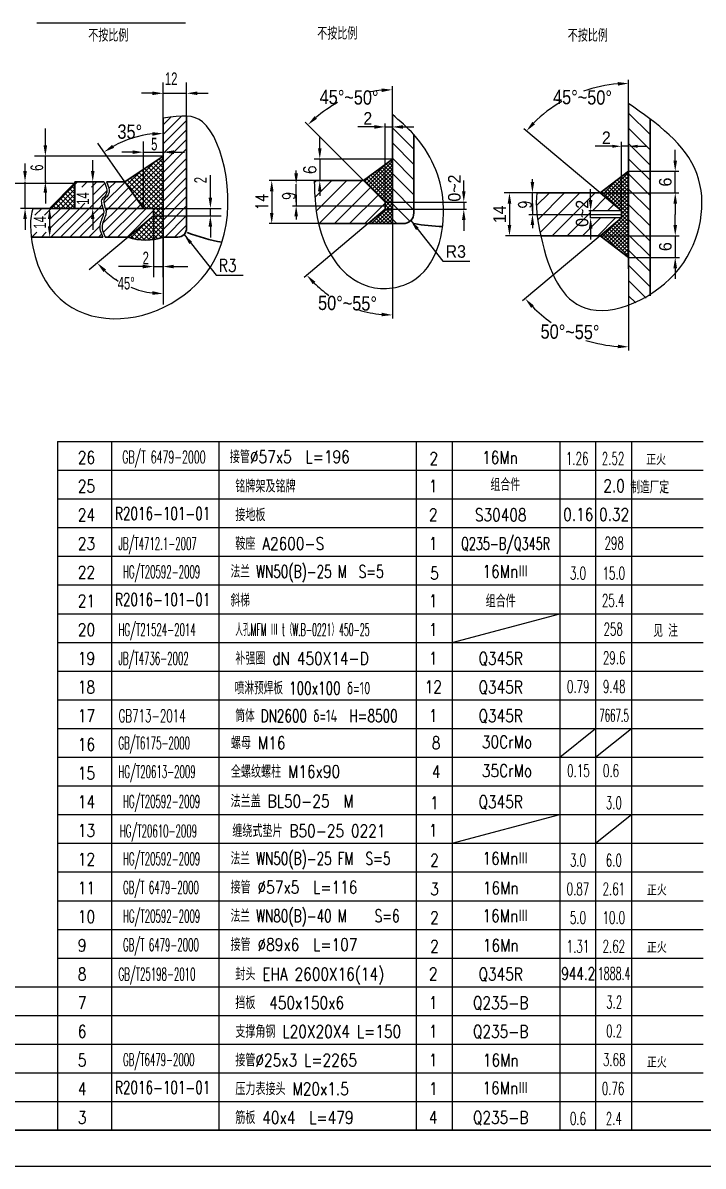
# Model space of a CAD drawing. Header units: millimetres. Extents: x -5725 to -4394, y 10788 to 11382.
# Drawn here: x -5263.6 to -5073.9, y 10788.4 to 11107.1 of the extents above; entities that cross this region are included whole.
import ezdxf
from ezdxf.enums import TextEntityAlignment as Align
from ezdxf.lldxf.tags import DXFTag

# ---------------------------------------------------------------- set-up
doc = ezdxf.new("R2010")
doc.units = ezdxf.units.MM
doc.linetypes.add('ACAD_ISO02W100', pattern=[15, 12, -3])
doc.layers.get('0').update_dxf_attribs({"lineweight": 30})
for name, color, linetype in [('1', 2, 'Continuous'), ('2', 3, 'D-1'), ('5', 5, 'ACAD_ISO02W100'), ('Layer2', 2, 'Continuous'), ('文字层', 2, 'Continuous'), ('细实线层', 2, 'Continuous'), ('设计数据表', 7, 'Continuous')]:
    doc.layers.add(name, color=color, linetype=linetype)
doc.styles.add('HZ', font='hztxt_e.shx', dxfattribs={"width": 0.95, "bigfont": 'HZTXT.SHX'})
doc.styles.add('HZTXT', font='simplex.shx', dxfattribs={"width": 0.8, "bigfont": 'HZTXT.SHX'})
doc.styles.add('设备室字体', font='simplex.shx', dxfattribs={"width": 0.8, "bigfont": 'HZTXT.SHX'})
tags = doc.linetypes.add('D-1', pattern=[34, 30, -1.5, 1, -1.5]).pattern_tags.tags
tags[10:11] = [DXFTag(74, 4), DXFTag(75, 0), DXFTag(340, '0'), DXFTag(46, 1.0), DXFTag(50, 0.0), DXFTag(44, 0.0), DXFTag(45, 0.0)]
tags[8:9] = [DXFTag(74, 4), DXFTag(75, 0), DXFTag(340, '0'), DXFTag(46, 1.0), DXFTag(50, 0.0), DXFTag(44, 0.0), DXFTag(45, 0.0)]
tags[6:7] = [DXFTag(74, 4), DXFTag(75, 0), DXFTag(340, '0'), DXFTag(46, 1.0), DXFTag(50, 0.0), DXFTag(44, 0.0), DXFTag(45, 0.0)]
tags[4:5] = [DXFTag(74, 4), DXFTag(75, 0), DXFTag(340, '0'), DXFTag(46, 1.0), DXFTag(50, 0.0), DXFTag(44, 0.0), DXFTag(45, 0.0)]
doc.dimstyles.new('STANDARD$7', dxfattribs={"dimscale": 0, "dimtxt": 3.5, "dimasz": 3.5, "dimexe": 1.25, "dimexo": 0.625, "dimgap": 1, "dimtad": 1, "dimdec": 4, "dimdsep": 46, "dimlunit": 6, "dimtxsty": 'HZ', "dimcen": 2.5, "dimadec": 0, "dimazin": 0, "dimtfac": 1, "dimtdec": 4, "dimtmove": 0, "dimatfit": 3, "dimfxl": 1, "dimtolj": 1, "dimtzin": 0, "dimarcsym": 0})

msp = doc.modelspace()

# ---------------------------------------------------------------- hatches: boundary and pattern name
at = {"layer": '1'}
h = msp.add_hatch(dxfattribs=at)
h.set_pattern_fill('_USER', color=256, scale=3, angle=135, style=0, pattern_type=0)
h.set_pattern_definition([(135, (-13044.5097, 9424.353), (-2.1213203, -2.1213203), [])])
edge = h.paths.add_edge_path()
edge.add_spline(control_points=[(-5154.59986, 11075.97523), (-5156.43283, 11077.99317), (-5158.51634, 11079.78662), (-5160.59986, 11081.58006)], knot_values=[91.06771291, 91.06771291, 91.06771291, 91.06771291, 99.278329288, 99.278329288, 99.278329288, 99.278329288], degree=3, periodic=0)
edge.add_line((-5160.59986, 11081.58006), (-5160.59986, 11051.16899))
edge.add_line((-5160.59986, 11051.16899), (-5157.59986, 11051.16899))
edge.add_arc((-5157.59986, 11054.16899), 3, 270, 360)
edge.add_line((-5154.59986, 11054.16899), (-5154.59986, 11075.97523))
h = msp.add_hatch(dxfattribs=at)
h.set_pattern_fill('_U', color=256, scale=3, angle=45, style=0, pattern_type=0)
h.set_pattern_definition([(45, (-13044.5097, 9424.353), (-2.1213203, 2.1213203), [])])
edge = h.paths.add_edge_path()
edge.add_line((-5162.59986, 11055.16899), (-5162.59986, 11057.16899))
edge.add_line((-5162.59986, 11057.16899), (-5168.59986, 11063.16899))
edge.add_line((-5168.59986, 11063.16899), (-5182.41393, 11063.16899))
edge.add_spline(control_points=[(-5182.41393, 11063.16899), (-5182.31297, 11060.50309), (-5182.21201, 11057.83719), (-5181.88074, 11055.16899)], knot_values=[0, 0, 0, 0, 8.063904352, 8.063904352, 8.063904352, 8.063904352], degree=3, periodic=0)
edge.add_line((-5181.88074, 11055.16899), (-5162.59986, 11055.16899))
edge = h.paths.add_edge_path()
edge.add_spline(control_points=[(-5181.88074, 11055.16899), (-5181.71528, 11053.83633), (-5181.49237, 11052.50309), (-5181.18332, 11051.16899)], knot_values=[8.063904352, 8.063904352, 8.063904352, 8.063904352, 12.091490251, 12.091490251, 12.091490251, 12.091490251], degree=3, periodic=0)
edge.add_line((-5181.18332, 11051.16899), (-5167.36687, 11051.16899))
edge.add_line((-5167.36687, 11051.16899), (-5162.59986, 11055.16899))
edge.add_line((-5162.59986, 11055.16899), (-5181.88074, 11055.16899))
h = msp.add_hatch(dxfattribs=at)
h.set_pattern_fill('_U', color=256, scale=3, angle=45, style=0, pattern_type=0)
h.set_pattern_definition([(45, (-12835.3426, 10413.699), (-2.1213203, 2.1213203), [])])
edge = h.paths.add_edge_path()
edge.add_line((-5105.31195, 11052.75774), (-5105.31195, 11054.75774))
edge.add_line((-5105.31195, 11054.75774), (-5096.73024, 11054.75774))
edge.add_line((-5096.73024, 11054.75774), (-5102.689, 11059.75774))
edge.add_line((-5102.689, 11059.75774), (-5120.29024, 11059.75774))
edge.add_spline(control_points=[(-5120.29024, 11059.75774), (-5120.62082, 11057.79345), (-5120.49198, 11055.32137), (-5120.13624, 11052.75774)], knot_values=[7.151790208, 7.151790208, 7.151790208, 7.151790208, 12.776296507, 12.776296507, 12.776296507, 12.776296507], degree=3, periodic=0)
edge.add_line((-5120.13624, 11052.75774), (-5105.31195, 11052.75774))
edge = h.paths.add_edge_path()
edge.add_spline(control_points=[(-5120.13624, 11052.75774), (-5119.90504, 11051.09166), (-5119.578, 11049.38691), (-5119.21895, 11047.75774)], knot_values=[12.776296507, 12.776296507, 12.776296507, 12.776296507, 16.431601705, 16.431601705, 16.431601705, 16.431601705], degree=3, periodic=0)
edge.add_line((-5119.21895, 11047.75774), (-5102.689, 11047.75774))
edge.add_line((-5102.689, 11047.75774), (-5096.73024, 11052.75774))
edge.add_line((-5096.73024, 11052.75774), (-5120.13624, 11052.75774))
h.paths.add_polyline_path([(-5110.26646, 11050.08274), (-5110.26646, 11057.43274), (-5105.01646, 11057.43274), (-5105.01646, 11050.08274)], flags=9)
at = {"layer": 'Layer2'}
h = msp.add_hatch(dxfattribs=at)
h.set_pattern_fill('ANSI31', color=256, scale=6, style=0)
h.set_pattern_definition([(45, (347.7747, 18237.90906), (-0.530330086, 0.530330086), [])])
h.paths.add_polyline_path([(-5162.59986, 11057.16899), (-5162.59986, 11055.16899), (-5167.36687, 11051.16899), (-5160.59986, 11051.16899), (-5160.59986, 11069.16899), (-5168.59986, 11063.16899)])
h = msp.add_hatch(dxfattribs=at)
h.set_pattern_fill('ANSI31', color=256, scale=6, angle=90, style=0)
h.set_pattern_definition([(135, (347.7747, 18237.90906), (-0.530330086, -0.530330086), [])])
h.paths.add_polyline_path([(-5160.59986, 11069.16899), (-5168.59986, 11063.16899), (-5162.59986, 11057.16899), (-5162.59986, 11055.16899), (-5167.36687, 11051.16899), (-5160.59986, 11051.16899)])
h = msp.add_hatch(dxfattribs=at)
h.set_pattern_fill('ANSI31', color=256, scale=6, style=0)
h.set_pattern_definition([(45, (496.0031, 18233.4069), (-0.530330086, 0.530330086), [])])
h.paths.add_polyline_path([(-5094.73024, 11065.75774), (-5102.689, 11059.75774), (-5096.73024, 11054.75774), (-5096.73024, 11052.75774), (-5102.689, 11047.75774), (-5094.73024, 11041.75774)])
h = msp.add_hatch(dxfattribs=at)
h.set_pattern_fill('ANSI31', color=256, scale=6, angle=90, style=0)
h.set_pattern_definition([(135, (496.0031, 18233.4069), (-0.530330086, -0.530330086), [])])
h.paths.add_polyline_path([(-5102.689, 11047.75774), (-5094.73024, 11041.75774), (-5094.73024, 11065.75774), (-5102.689, 11059.75774), (-5096.73024, 11054.75774), (-5096.73024, 11052.75774)])

# ---------------------------------------------------------------- linework, layer by layer
for p, q in [((-5094.73024, 11084.67706), (-5094.73024, 11038.52969)), ((-5160.59986, 11081.58006), (-5160.59986, 11051.16899)), ((-5224.52057, 11080.6009), (-5224.52057, 11047.41411)), ((-5217.94492, 11049.91411), (-5217.94492, 11081.11253)), ((-5088.73024, 11080.34646), (-5088.73024, 11031.04628)), ((-5154.59986, 11075.97523), (-5154.59986, 11054.16899)), ((-5235.17376, 11062.8209), (-5224.52057, 11069.98974)), ((-5168.59986, 11063.16899), (-5160.59986, 11069.16899)), ((-5102.689, 11059.75774), (-5094.73024, 11065.75774)), ((-5249.082, 11062.53628), (-5256.18231, 11055.43597)), ((-5249.082, 11062.8209), (-5249.082, 11055.43597)), ((-5240.93655, 11062.8209), (-5249.082, 11062.8209)), ((-5235.17376, 11062.8209), (-5240.27539, 11062.8209)), ((-5235.17376, 11062.8209), (-5230.00278, 11055.43597)), ((-5182.41393, 11063.16899), (-5168.59986, 11063.16899)), ((-5162.59986, 11057.16899), (-5168.59986, 11063.16899)), ((-5160.59986, 11063.16899), (-5160.59986, 11055.16899)), ((-5120.29024, 11059.75774), (-5102.689, 11059.75774)), ((-5096.73024, 11054.75774), (-5102.689, 11059.75774)), ((-5162.59986, 11055.16899), (-5162.59986, 11057.16899)), ((-5241.27471, 11055.43597), (-5260.82646, 11055.43597)), ((-5227.18452, 11055.43597), (-5240.61355, 11055.43597)), ((-5227.18452, 11053.35021), (-5234.25889, 11047.41411)), ((-5227.18452, 11053.35021), (-5227.18452, 11055.43597)), ((-5162.59986, 11055.16899), (-5167.36687, 11051.16899)), ((-5096.73024, 11052.75774), (-5102.689, 11047.75774)), ((-5096.73024, 11052.75774), (-5096.73024, 11054.75774)), ((-5094.73024, 11053.75774), (-5094.73024, 11054.75774)), ((-5094.73024, 11054.75774), (-5094.73024, 11052.75774)), ((-5094.73024, 11053.75774), (-5094.73024, 11052.25774)), ((-5181.18332, 11051.16899), (-5157.59986, 11051.16899)), ((-5241.31161, 11047.41411), (-5261.24267, 11047.41411)), ((-5234.25889, 11047.41411), (-5240.65045, 11047.41411)), ((-5220.44492, 11047.41411), (-5224.52057, 11047.41411)), ((-5119.21895, 11047.75774), (-5102.689, 11047.75774)), ((-5102.689, 11047.75774), (-5094.73024, 11041.75774)), ((-5699.94305, 10798.43691), (-4893.94305, 10798.43691))]:
    msp.add_line(p, q)
at = {"linetype": 'ByBlock'}
for p, q in [((-5224.52057, 11069.98974), (-5224.52057, 11074.09712)), ((-5240.93655, 11062.8209), (-5247.13515, 11062.8209)), ((-5256.18231, 11055.43597), (-5260.82646, 11055.43597)), ((-5256.18231, 11055.43597), (-5253.14601, 11055.43597)), ((-5241.27471, 11055.43597), (-5247.13515, 11055.43597)), ((-5256.18231, 11047.41411), (-5253.14601, 11047.41411))]:
    msp.add_line(p, q, dxfattribs=at)
for centre, radius, start, end in [((-5157.59986, 11054.16899), 3, 270, 0), ((-5220.44492, 11049.91411), 2.5, 270, 0), ((-5144.3784, 11111.21509), 60.90988, 260.3393199, 267.9392331), ((-5229.38973, 11061.32858), 14.74181, 250.7132779, 289.2867221), ((-5199.50819, 11095.25306), 49.99238, 248.5617364, 260.1488745)]:
    msp.add_arc(centre, radius, start, end)
at = {"layer": '1'}
for p, q in [((-5259.68062, 11107.1393), (-5218.29171, 11107.1393)), ((-5094.73024, 11084.67706), (-5094.73024, 11091.2637)), ((-5224.52057, 11080.6009), (-5224.52057, 11090.50378)), ((-5217.94492, 11081.05694), (-5217.94492, 11090.50378)), ((-5160.59986, 11081.58006), (-5160.59986, 11089.48987)), ((-5227.52057, 11087.50378), (-5230.52057, 11087.50378)), ((-5224.52057, 11087.50378), (-5217.94492, 11087.50378)), ((-5214.94492, 11087.50378), (-5211.94492, 11087.50378)), ((-5088.73024, 11076.00053), (-5094.73024, 11082.00053)), ((-5224.52057, 11076.02983), (-5219.42864, 11081.12177)), ((-5224.52057, 11078.68148), (-5222.32808, 11080.87397)), ((-5224.52057, 11073.37818), (-5217.94492, 11079.95383)), ((-5168.59986, 11063.16899), (-5184.86839, 11079.43751)), ((-5165.59986, 11078.12747), (-5170.18276, 11078.12747)), ((-5162.59986, 11057.16899), (-5162.59986, 11079.12747)), ((-5162.59986, 11078.12747), (-5160.59986, 11078.12747)), ((-5160.59986, 11057.16899), (-5160.59986, 11079.12747)), ((-5157.59986, 11078.12747), (-5154.59986, 11078.12747)), ((-5224.52057, 11070.72653), (-5217.94492, 11077.30218)), ((-5180.8321, 11072.16899), (-5180.8321, 11075.16899)), ((-5102.689, 11059.75774), (-5123.981, 11077.62384)), ((-5088.73024, 11071.75789), (-5094.73024, 11077.75789)), ((-5235.17376, 11062.8209), (-5242.71007, 11073.58386)), ((-5230.00278, 11055.43597), (-5230.00278, 11074.09712)), ((-5224.52057, 11068.07488), (-5217.94492, 11074.65053)), ((-5224.52057, 11065.42323), (-5217.94492, 11071.99888)), ((-5088.73024, 11067.51525), (-5094.73024, 11073.51525)), ((-5081.7231, 11068.75774), (-5081.7231, 11071.75774)), ((-5244.13515, 11065.8209), (-5244.13515, 11068.8209)), ((-5233.00278, 11071.09712), (-5236.00278, 11071.09712)), ((-5230.00278, 11071.09712), (-5224.52057, 11071.09712)), ((-5230.00278, 11063.9185), (-5224.52057, 11069.4007)), ((-5224.52057, 11066.69962), (-5226.48726, 11068.6663)), ((-5224.52057, 11068.02544), (-5225.69474, 11069.19961)), ((-5224.52057, 11069.35127), (-5224.90222, 11069.73292)), ((-5224.52057, 11062.77158), (-5217.94492, 11069.34723)), ((-5221.52057, 11071.09712), (-5218.52057, 11071.09712)), ((-5160.59986, 11069.16899), (-5182.43389, 11069.16899)), ((-5180.8321, 11069.16899), (-5180.8321, 11063.16899)), ((-5088.73024, 11063.27261), (-5094.73024, 11069.27261)), ((-5234.58824, 11061.98469), (-5230.82689, 11065.74604)), ((-5230.00278, 11064.22687), (-5231.24236, 11065.46645)), ((-5230.00278, 11065.5527), (-5230.44984, 11065.99976)), ((-5230.00278, 11065.24432), (-5226.77325, 11068.47385)), ((-5230.00278, 11062.59267), (-5224.52057, 11068.07488)), ((-5230.00278, 11061.26685), (-5224.52057, 11066.74905)), ((-5224.52057, 11060.07049), (-5230.00278, 11065.5527)), ((-5230.00278, 11059.94102), (-5224.52057, 11065.42323)), ((-5224.52057, 11061.39632), (-5229.65732, 11066.53307)), ((-5224.52057, 11062.72214), (-5228.86481, 11067.06638)), ((-5224.52057, 11064.04797), (-5228.07229, 11067.59969)), ((-5224.52057, 11065.37379), (-5227.27977, 11068.13299)), ((-5224.52057, 11060.11993), (-5217.94492, 11066.69558)), ((-5187.41129, 11065.15252), (-5187.41129, 11066.01879)), ((-5094.73024, 11065.75774), (-5080.7231, 11065.75774)), ((-5081.7231, 11059.75774), (-5081.7231, 11065.75774)), ((-5249.082, 11062.09289), (-5249.30369, 11062.31458)), ((-5249.082, 11062.07501), (-5248.33611, 11062.8209)), ((-5247.13248, 11061.37288), (-5245.68446, 11062.8209)), ((-5244.48083, 11061.37288), (-5243.0328, 11062.8209)), ((-5244.13515, 11062.8209), (-5244.13515, 11055.43597)), ((-5244.13515, 11059.0669), (-5240.76139, 11062.44066)), ((-5241.03854, 11056.86022), (-5235.13426, 11062.76449)), ((-5239.6201, 11060.9303), (-5237.7295, 11062.8209)), ((-5235.13426, 11062.76449), (-5234.88053, 11063.01822)), ((-5230.00278, 11057.59775), (-5235.05192, 11062.64689)), ((-5230.00278, 11058.92357), (-5234.41243, 11063.33322)), ((-5234.04222, 11061.20488), (-5230.00278, 11065.24432)), ((-5230.00278, 11060.2494), (-5233.61991, 11063.86653)), ((-5233.49619, 11060.42508), (-5230.00278, 11063.9185)), ((-5232.95017, 11059.64528), (-5230.00278, 11062.59267)), ((-5230.00278, 11061.57522), (-5232.82739, 11064.39984)), ((-5230.00278, 11062.90105), (-5232.03488, 11064.93315)), ((-5224.52057, 11058.74467), (-5230.00278, 11064.22687)), ((-5230.00278, 11058.6152), (-5224.52057, 11064.0974)), ((-5224.52057, 11057.41884), (-5230.00278, 11062.90105)), ((-5230.00278, 11057.28937), (-5224.52057, 11062.77158)), ((-5224.52057, 11057.46828), (-5217.94492, 11064.04393)), ((-5211.33562, 11058.43597), (-5211.33562, 11064.68041)), ((-5182.41393, 11063.16899), (-5194.98144, 11063.16899)), ((-5168.59986, 11063.16899), (-5187.70084, 11063.16899)), ((-5140.68301, 11060.16899), (-5140.68301, 11063.16899)), ((-5121.54167, 11062.74127), (-5121.54167, 11063.60754)), ((-5088.73024, 11059.02997), (-5094.73024, 11065.02997)), ((-5255.72104, 11055.43597), (-5249.082, 11062.07501)), ((-5254.39521, 11055.43597), (-5249.082, 11060.74918)), ((-5253.06939, 11055.43597), (-5249.082, 11059.42336)), ((-5249.082, 11055.46376), (-5252.61825, 11059.00002)), ((-5249.082, 11056.78959), (-5251.95534, 11059.66293)), ((-5249.082, 11058.11541), (-5251.29243, 11060.32585)), ((-5249.082, 11059.44124), (-5250.62952, 11060.98876)), ((-5249.082, 11060.76706), (-5249.9666, 11061.65167)), ((-5245.11444, 11055.43597), (-5240.20568, 11060.34472)), ((-5239.81113, 11055.43597), (-5234.04222, 11061.20488)), ((-5237.15948, 11055.43597), (-5232.95017, 11059.64528)), ((-5232.40415, 11058.86548), (-5230.00278, 11061.26685)), ((-5231.85812, 11058.08568), (-5230.00278, 11059.94102)), ((-5224.52057, 11056.09302), (-5230.00278, 11061.57522)), ((-5230.00278, 11055.96355), (-5224.52057, 11061.44575)), ((-5224.52057, 11054.76719), (-5230.00278, 11060.2494)), ((-5229.20453, 11055.43597), (-5224.52057, 11060.11993)), ((-5224.52057, 11054.81663), (-5217.94492, 11061.39228)), ((-5194.2228, 11060.16899), (-5194.2228, 11054.16899)), ((-5187.41404, 11059.16899), (-5187.41404, 11056.16899)), ((-5187.41129, 11057.16899), (-5187.41129, 11062.15252)), ((-5180.8321, 11060.16899), (-5180.8321, 11058.94434)), ((-5120.29024, 11059.75774), (-5129.39363, 11059.75774)), ((-5121.54167, 11054.75774), (-5121.54167, 11059.74127)), ((-5105.31195, 11057.75774), (-5105.31195, 11060.75774)), ((-5102.689, 11059.75774), (-5080.7231, 11059.75774)), ((-5088.73024, 11054.78733), (-5094.73024, 11060.78733)), ((-5254.3575, 11055.43597), (-5255.26991, 11056.34837)), ((-5253.03168, 11055.43597), (-5254.60699, 11057.01128)), ((-5251.70585, 11055.43597), (-5253.94408, 11057.6742)), ((-5250.38003, 11055.43597), (-5253.28117, 11058.33711)), ((-5251.74356, 11055.43597), (-5249.082, 11058.09753)), ((-5250.41774, 11055.43597), (-5249.082, 11056.7717)), ((-5249.082, 11056.7717), (-5248.96972, 11056.88399)), ((-5247.76609, 11055.43597), (-5246.31806, 11056.88399)), ((-5242.46278, 11055.43597), (-5241.56284, 11056.33591)), ((-5234.50783, 11055.43597), (-5231.85812, 11058.08568)), ((-5230.00278, 11056.27192), (-5231.95527, 11058.22441)), ((-5231.85618, 11055.43597), (-5230.76608, 11056.52607)), ((-5231.3121, 11057.30587), (-5230.00278, 11058.6152)), ((-5230.76608, 11056.52607), (-5230.00278, 11057.28937)), ((-5230.22005, 11055.74627), (-5230.00278, 11055.96355)), ((-5224.52057, 11053.44137), (-5230.00278, 11058.92357)), ((-5227.841, 11055.43597), (-5230.00278, 11057.59775)), ((-5229.16682, 11055.43597), (-5230.00278, 11056.27192)), ((-5227.87871, 11055.43597), (-5224.52057, 11058.7941)), ((-5227.18452, 11054.80433), (-5224.52057, 11057.46828)), ((-5227.18452, 11053.47851), (-5224.52057, 11056.14245)), ((-5224.52057, 11052.16498), (-5217.94492, 11058.74063)), ((-5224.52057, 11049.51332), (-5217.94492, 11056.08898)), ((-5188.41404, 11056.16899), (-5162.59986, 11056.16899)), ((-5162.59986, 11057.16899), (-5139.95492, 11057.16899)), ((-5140.68301, 11057.16899), (-5140.68301, 11055.16899)), ((-5127.93676, 11056.75774), (-5127.93676, 11050.75774)), ((-5121.54441, 11056.75774), (-5121.54441, 11053.75774)), ((-5088.73024, 11050.54469), (-5094.73024, 11056.54469)), ((-5081.7231, 11056.75774), (-5081.7231, 11053.75774)), ((-5260.82646, 11055.43597), (-5264.31492, 11055.43597)), ((-5260.23804, 11053.57061), (-5258.37269, 11055.43597)), ((-5257.58639, 11053.57061), (-5255.72104, 11055.43597)), ((-5256.14601, 11052.35935), (-5253.06939, 11055.43597)), ((-5256.14601, 11049.7077), (-5250.41774, 11055.43597)), ((-5255.68333, 11055.43597), (-5255.93282, 11055.68546)), ((-5255.78794, 11047.41411), (-5247.76609, 11055.43597)), ((-5253.13629, 11047.41411), (-5245.11444, 11055.43597)), ((-5250.48464, 11047.41411), (-5242.46278, 11055.43597)), ((-5249.09191, 11055.43597), (-5249.082, 11055.44588)), ((-5247.83299, 11047.41411), (-5241.08446, 11054.16264)), ((-5241.42287, 11051.17258), (-5237.15948, 11055.43597)), ((-5241.20514, 11048.73866), (-5234.50783, 11055.43597)), ((-5240.45748, 11054.78962), (-5239.81113, 11055.43597)), ((-5239.87804, 11047.41411), (-5231.85618, 11055.43597)), ((-5237.22639, 11047.41411), (-5229.20453, 11055.43597)), ((-5234.57474, 11047.41411), (-5227.18452, 11054.80433)), ((-5233.49354, 11047.16949), (-5227.98187, 11052.68115)), ((-5232.43291, 11046.90429), (-5224.52057, 11054.81663)), ((-5231.30028, 11046.71109), (-5224.52057, 11053.4908)), ((-5224.52057, 11049.46389), (-5227.84918, 11052.7925)), ((-5227.18452, 11055.43597), (-5208.33562, 11055.43597)), ((-5227.18452, 11054.77949), (-5227.18452, 11036.20605)), ((-5224.52057, 11052.11554), (-5227.18452, 11054.77949)), ((-5224.52057, 11050.78972), (-5227.18452, 11053.45366)), ((-5227.18452, 11053.35021), (-5208.33562, 11053.35021)), ((-5224.54529, 11054.79191), (-5224.54529, 11036.20605)), ((-5223.96813, 11047.41411), (-5217.94492, 11053.43733)), ((-5211.33562, 11053.35021), (-5211.33562, 11055.43597)), ((-5187.41129, 11053.16899), (-5187.41129, 11052.31297)), ((-5162.59986, 11055.16899), (-5139.91088, 11055.16899)), ((-5122.54441, 11053.75774), (-5096.73024, 11053.75774)), ((-5096.73024, 11054.75774), (-5105.85141, 11054.75774)), ((-5096.73024, 11052.75774), (-5105.56968, 11052.75774)), ((-5105.31195, 11052.75774), (-5105.31195, 11054.75774)), ((-5081.7231, 11050.75774), (-5081.7231, 11053.75774)), ((-5256.14601, 11052.43597), (-5256.14601, 11050.41411)), ((-5245.18134, 11047.41411), (-5242.17403, 11050.42142)), ((-5244.13515, 11052.43597), (-5244.13515, 11049.43597)), ((-5228.31202, 11046.62621), (-5231.45373, 11049.76792)), ((-5227.12218, 11046.7622), (-5230.73282, 11050.37284)), ((-5230.0825, 11046.60305), (-5224.52057, 11052.16498)), ((-5226.01289, 11046.97873), (-5230.01191, 11050.97775)), ((-5224.97246, 11047.26413), (-5229.291, 11051.58267)), ((-5228.75948, 11046.60024), (-5224.52057, 11050.83915)), ((-5224.52057, 11048.13807), (-5228.57009, 11052.18758)), ((-5227.29798, 11046.73592), (-5224.52057, 11049.51332)), ((-5221.31648, 11047.41411), (-5217.94492, 11050.78568)), ((-5211.33562, 11050.35021), (-5211.33562, 11047.35021)), ((-5181.18332, 11051.16899), (-5194.93941, 11051.16899)), ((-5167.36687, 11051.16899), (-5187.6981, 11051.16899)), ((-5167.36687, 11051.16899), (-5185.22661, 11036.18289)), ((-5160.59986, 11051.16899), (-5160.59986, 11024.69924)), ((-5140.68301, 11052.16899), (-5140.68301, 11049.16899)), ((-5121.54167, 11050.75774), (-5121.54167, 11049.90172)), ((-5105.31195, 11049.75774), (-5105.31195, 11046.75774)), ((-5088.73024, 11046.30205), (-5094.73024, 11052.30205)), ((-5261.09124, 11047.41411), (-5259.73474, 11048.77061)), ((-5258.43959, 11047.41411), (-5257.08309, 11048.77061)), ((-5234.25889, 11047.41411), (-5245.15506, 11038.27113)), ((-5242.52969, 11047.41411), (-5241.68663, 11048.25717)), ((-5232.60494, 11046.94166), (-5233.61646, 11047.95317)), ((-5231.01398, 11046.67652), (-5232.89555, 11048.55809)), ((-5229.5999, 11046.58826), (-5232.17464, 11049.163)), ((-5225.63517, 11047.0729), (-5224.52057, 11048.1875)), ((-5224.52057, 11047.41411), (-5224.52057, 11028.64911)), ((-5119.21895, 11047.75774), (-5129.04217, 11047.75774)), ((-5102.689, 11047.75774), (-5124.31388, 11029.61232)), ((-5102.689, 11047.75774), (-5113.88375, 11047.75774)), ((-5102.689, 11047.75774), (-5113.82116, 11047.75774)), ((-5102.689, 11047.75774), (-5080.62836, 11047.75774)), ((-5088.73024, 11042.05941), (-5094.73024, 11048.05941)), ((-5081.7231, 11047.75774), (-5081.7231, 11041.75774)), ((-5088.73024, 11037.81676), (-5094.73024, 11043.81676)), ((-5094.73024, 11041.75774), (-5080.54965, 11041.75774)), ((-5230.18452, 11039.20605), (-5236.94951, 11039.20605)), ((-5227.18452, 11039.20605), (-5224.54529, 11039.20605)), ((-5221.54529, 11039.20605), (-5217.61681, 11039.20605)), ((-5093.6858, 11038.52969), (-5094.73024, 11039.57412)), ((-5088.73024, 11033.57412), (-5094.73024, 11039.57412)), ((-5094.73024, 11038.52969), (-5094.73024, 11015.81724)), ((-5081.7231, 11038.75774), (-5081.7231, 11035.75774)), ((-5089.82759, 11030.42884), (-5094.73024, 11035.33148)), ((-5092.69901, 11029.05762), (-5094.73024, 11031.08884)), ((-5253.94305, 10982.43691), (-5073.94305, 10982.43691)), ((-5253.94305, 10974.43691), (-5073.94305, 10974.43691)), ((-5253.94305, 10966.43691), (-5073.94305, 10966.43691)), ((-5253.94305, 10958.43691), (-5073.94305, 10958.43691)), ((-5253.94305, 10950.43691), (-5073.94305, 10950.43691)), ((-5253.94305, 10942.43691), (-5073.94305, 10942.43691)), ((-5143.94305, 10934.43691), (-5113.94305, 10942.43691)), ((-5253.94305, 10934.43691), (-5073.94305, 10934.43691)), ((-5253.94305, 10926.43691), (-5073.94305, 10926.43691)), ((-5253.94305, 10918.43691), (-5073.94305, 10918.43691)), ((-5253.94305, 10910.43691), (-5073.94305, 10910.43691)), ((-5113.94305, 10902.43691), (-5103.94305, 10910.43691)), ((-5103.94305, 10902.43691), (-5093.94305, 10910.43691)), ((-5253.94305, 10902.43691), (-5073.94305, 10902.43691)), ((-5253.94305, 10894.43691), (-5073.94305, 10894.43691)), ((-5253.94305, 10886.43691), (-5073.94305, 10886.43691)), ((-5143.94305, 10878.43691), (-5113.94305, 10886.43691)), ((-5103.94305, 10878.43691), (-5093.94305, 10886.43691)), ((-5253.94305, 10878.43691), (-5073.94305, 10878.43691)), ((-5253.94305, 10870.43691), (-5073.94305, 10870.43691)), ((-5253.94305, 10862.43691), (-5073.94305, 10862.43691)), ((-5253.94305, 10854.43691), (-5073.94305, 10854.43691)), ((-5253.94305, 10846.43691), (-5073.94305, 10846.43691)), ((-5253.94305, 10838.43691), (-5073.94305, 10838.43691)), ((-5433.94305, 10830.43691), (-5253.94305, 10830.43691)), ((-5253.94305, 10830.43691), (-5073.94305, 10830.43691)), ((-5433.94305, 10822.43691), (-5253.94305, 10822.43691)), ((-5253.94305, 10822.43691), (-5073.94305, 10822.43691)), ((-5433.94305, 10814.43691), (-5253.94305, 10814.43691)), ((-5253.94305, 10814.43691), (-5073.94305, 10814.43691)), ((-5433.94305, 10806.43691), (-5253.94305, 10806.43691)), ((-5253.94305, 10806.43691), (-5073.94305, 10806.43691))]:
    msp.add_line(p, q, dxfattribs=at)
at = {"layer": '1', "linetype": 'ByBlock'}
for p, q in [((-5257.34759, 11072.98974), (-5257.34759, 11077.68628)), ((-5224.52057, 11069.98974), (-5260.34759, 11069.98974)), ((-5257.34759, 11062.8209), (-5257.34759, 11069.98974)), ((-5263.00714, 11065.53628), (-5263.00714, 11067.95825)), ((-5249.13109, 11062.39383), (-5266.00714, 11062.39383)), ((-5263.00714, 11055.43597), (-5263.00714, 11062.82287)), ((-5257.34759, 11059.8209), (-5257.34759, 11056.8209)), ((-5263.00714, 11052.43597), (-5263.00714, 11049.43597))]:
    msp.add_line(p, q, dxfattribs=at)
at = {"layer": '1'}
for centre, radius, start, end in [((-5160.59986, 11055.16899), 33.32088, 95.1602911, 100.7517113), ((-5094.73024, 11053.07954), 37.18416, 94.6238505, 109.7051269), ((-5153.87753, 11046.49415), 44.29014, 119.781315, 129.3276938), ((-5095.38183, 11053.79597), 36.21718, 119.8003419, 135.4587251), ((-5224.52057, 11047.60657), 28.71242, 95.9892407, 119.0107593), ((-5224.52057, 11055.58553), 23.93642, 227.1857057, 238.4902959), ((-5156.96483, 11060.68729), 36.43489, 225.6730551, 234.0913545), ((-5224.65719, 11054.79354), 23.13359, 247.4405356, 262.904639), ((-5160.59986, 11056.84718), 31.14794, 252.4770767, 264.4794474), ((-5094.73024, 11054.43594), 37.6187, 224.5704109, 234.9099306), ((-5094.50376, 11058.36272), 41.55114, 253.0631797, 265.549762)]:
    msp.add_arc(centre, radius, start, end, dxfattribs=at)
for points, knots in [([(-5260.82646, 11055.43597), (-5261.78676, 11052.92893), (-5259.80062, 11014.31471), (-5196.70082, 11025.28729), (-5209.29245, 11082.51208), (-5219.02053, 11081.30706), (-5224.52057, 11080.6009)], [105.285428136, 105.285428136, 105.285428136, 105.285428136, 258.734624198, 1445.482618697, 2156.660684168, 2463.858042015, 2463.858042015, 2463.858042015, 2463.858042015]), ([(-5240.93655, 11062.8209), (-5240.52963, 11061.99806), (-5239.5724, 11059.11516), (-5242.71242, 11057.92546), (-5240.22352, 11054.27266), (-5242.76806, 11051.05209), (-5241.91628, 11048.67734), (-5241.31161, 11047.41411)], [18.103036435, 18.103036435, 18.103036435, 18.103036435, 37.506972484, 63.516760659, 97.190781796, 131.870873073, 170.625849297, 170.625849297, 170.625849297, 170.625849297]), ([(-5240.27539, 11062.8209), (-5239.86847, 11061.99806), (-5238.91124, 11059.11516), (-5242.05126, 11057.92546), (-5239.56235, 11054.27266), (-5242.1069, 11051.05209), (-5241.25511, 11048.67734), (-5240.65045, 11047.41411)], [18.103036435, 18.103036435, 18.103036435, 18.103036435, 37.506972484, 63.516760659, 97.190781796, 131.870873073, 170.625849297, 170.625849297, 170.625849297, 170.625849297])]:
    msp.add_open_spline(points, degree=3, knots=knots, dxfattribs=at)
at = {"layer": '1', "linetype": 'ByBlock'}
for p in [(-5257.34759, 11062.8209), (-5263.00714, 11055.43597)]:
    msp.add_point(p, dxfattribs=at)
at = {"layer": '1'}
for p in [(-5211.33562, 11053.35021), (-5237.67385, 11035.58694)]:
    msp.add_point(p, dxfattribs=at)
for points in [[(-5227.52057, 11088.00378), (-5227.52057, 11087.00378), (-5224.52057, 11087.50378)], [(-5214.94492, 11088.00378), (-5214.94492, 11087.00378), (-5217.94492, 11087.50378)], [(-5163.61933, 11088.85431), (-5163.57431, 11087.85532), (-5160.59986, 11088.48987)], [(-5097.74796, 11090.64227), (-5097.70762, 11089.64309), (-5094.73024, 11090.2637)], [(-5181.60934, 11080.38497), (-5182.2839, 11081.12319), (-5184.16128, 11078.73041)], [(-5165.59986, 11078.62747), (-5165.59986, 11077.62747), (-5162.59986, 11078.12747)], [(-5157.59986, 11078.62747), (-5157.59986, 11077.62747), (-5160.59986, 11078.12747)], [(-5120.82571, 11078.86295), (-5121.5652, 11079.53611), (-5123.21495, 11076.98106)], [(-5227.5426, 11076.66158), (-5227.49035, 11075.66295), (-5224.52057, 11076.31899)], [(-5238.18035, 11072.2924), (-5238.71035, 11073.1404), (-5240.98934, 11071.12641)], [(-5181.3321, 11072.16899), (-5180.3321, 11072.16899), (-5180.8321, 11069.16899)], [(-5233.00278, 11071.59712), (-5233.00278, 11070.59712), (-5230.00278, 11071.09712)], [(-5221.52057, 11071.59712), (-5221.52057, 11070.59712), (-5224.52057, 11071.09712)], [(-5082.2231, 11068.75774), (-5081.2231, 11068.75774), (-5081.7231, 11065.75774)], [(-5244.63515, 11065.8209), (-5243.63515, 11065.8209), (-5244.13515, 11062.8209)], [(-5194.7228, 11060.16899), (-5193.7228, 11060.16899), (-5194.2228, 11063.16899)], [(-5187.91129, 11065.15252), (-5186.91129, 11065.15252), (-5187.41129, 11062.15252)], [(-5181.3321, 11060.16899), (-5180.3321, 11060.16899), (-5180.8321, 11063.16899)], [(-5122.04167, 11062.74127), (-5121.04167, 11062.74127), (-5121.54167, 11059.74127)], [(-5141.18301, 11060.16899), (-5140.18301, 11060.16899), (-5140.68301, 11057.16899)], [(-5128.43676, 11056.75774), (-5127.43676, 11056.75774), (-5127.93676, 11059.75774)], [(-5082.2231, 11056.75774), (-5081.2231, 11056.75774), (-5081.7231, 11059.75774)], [(-5211.83562, 11058.43597), (-5210.83562, 11058.43597), (-5211.33562, 11055.43597)], [(-5187.91129, 11053.16899), (-5186.91129, 11053.16899), (-5187.41129, 11056.16899)], [(-5105.81195, 11057.75774), (-5104.81195, 11057.75774), (-5105.31195, 11054.75774)], [(-5256.64601, 11052.43597), (-5255.64601, 11052.43597), (-5256.14601, 11055.43597)], [(-5244.63515, 11052.43597), (-5243.63515, 11052.43597), (-5244.13515, 11055.43597)], [(-5211.83562, 11050.35021), (-5210.83562, 11050.35021), (-5211.33562, 11053.35021)], [(-5194.7228, 11054.16899), (-5193.7228, 11054.16899), (-5194.2228, 11051.16899)], [(-5141.18301, 11052.16899), (-5140.18301, 11052.16899), (-5140.68301, 11055.16899)], [(-5122.04167, 11050.75774), (-5121.04167, 11050.75774), (-5121.54167, 11053.75774)], [(-5105.81195, 11049.75774), (-5104.81195, 11049.75774), (-5105.31195, 11052.75774)], [(-5256.64601, 11050.41411), (-5255.64601, 11050.41411), (-5256.14601, 11047.41411)], [(-5128.43676, 11050.75774), (-5127.43676, 11050.75774), (-5127.93676, 11047.75774)], [(-5082.2231, 11050.75774), (-5081.2231, 11050.75774), (-5081.7231, 11047.75774)], [(-5241.15047, 11037.68196), (-5240.42621, 11038.37149), (-5242.85693, 11040.1995)], [(-5082.2231, 11038.75774), (-5081.2231, 11038.75774), (-5081.7231, 11041.75774)], [(-5230.18452, 11039.70605), (-5230.18452, 11038.70605), (-5227.18452, 11039.20605)], [(-5221.54529, 11039.70605), (-5221.54529, 11038.70605), (-5224.54529, 11039.20605)], [(-5182.79087, 11034.28361), (-5182.05667, 11034.96254), (-5184.46057, 11036.82567)], [(-5227.48334, 11032.33613), (-5227.54601, 11031.33809), (-5224.52057, 11031.64911)], [(-5121.89927, 11027.69928), (-5121.15947, 11028.3721), (-5123.54783, 11030.2551)], [(-5163.5723, 11026.34314), (-5163.62046, 11025.3443), (-5160.59986, 11025.69924)], [(-5097.70791, 11017.43646), (-5097.74779, 11016.43726), (-5094.73024, 11016.81724)]]:
    msp.add_solid(points, dxfattribs=at)
at = {"layer": '1', "linetype": 'ByBlock'}
for points in [[(-5257.84759, 11072.98974), (-5256.84759, 11072.98974), (-5257.34759, 11069.98974)], [(-5263.50714, 11065.82287), (-5262.50714, 11065.82287), (-5263.00714, 11062.82287)], [(-5257.84759, 11059.8209), (-5256.84759, 11059.8209), (-5257.34759, 11062.8209)], [(-5263.50714, 11052.43597), (-5262.50714, 11052.43597), (-5263.00714, 11055.43597)]]:
    msp.add_solid(points, dxfattribs=at)
at = {"layer": '5'}
msp.add_line((-5241.34485, 11047.41411), (-5241.32236, 11047.4366), dxfattribs=at)
at = {"layer": 'DEFPOINTS', "linetype": 'ByBlock'}
for p in [(-5217.94492, 11087.50378), (-5224.52057, 11080.6009), (-5224.52057, 11080.6009), (-5224.52057, 11080.6009), (-5224.52057, 11080.6009), (-5217.94492, 11081.05694), (-5232.04009, 11075.15542), (-5224.52057, 11071.09712), (-5224.52057, 11069.98974), (-5249.082, 11062.53628), (-5240.93655, 11062.8209), (-5235.17376, 11062.8209), (-5256.18231, 11055.43597), (-5256.18231, 11055.43597), (-5244.13515, 11055.43597), (-5241.27471, 11055.43597), (-5227.18452, 11055.43597), (-5227.18452, 11054.77949), (-5227.18452, 11053.35021), (-5227.18452, 11053.35021), (-5224.54529, 11054.79191), (-5256.18231, 11047.41411), (-5256.14601, 11047.41411), (-5234.25889, 11047.41411), (-5224.52057, 11047.41411), (-5224.54529, 11039.20605)]:
    msp.add_point(p, dxfattribs=at)
at = {"layer": 'Layer2'}
for p, q in [((-5099.23024, 11072.73821), (-5104.07314, 11072.73821)), ((-5096.73024, 11053.38274), (-5096.73024, 11073.98821)), ((-5094.73024, 11072.73821), (-5096.73024, 11072.73821)), ((-5094.73024, 11053.63274), (-5094.73024, 11073.98821)), ((-5092.23024, 11072.73821), (-5089.73024, 11072.73821))]:
    msp.add_line(p, q, dxfattribs=at)
msp.add_open_spline([(-5120.29024, 11059.75774), (-5120.83566, 11056.51688), (-5118.3349, 11040.12187), (-5108.7019, 11020.71026), (-5076.23983, 11035.13901), (-5071.02522, 11067.95235), (-5086.75777, 11079.05221), (-5094.73024, 11084.67706)], degree=3, knots=[7.151790208, 7.151790208, 7.151790208, 7.151790208, 16.431601705, 40.060884515, 69.359406124, 95.990384448, 123.350207969, 123.350207969, 123.350207969, 123.350207969], dxfattribs=at)
msp.add_spline([(-5182.41393, 11063.16899), (-5180.74151, 11049.47137), (-5167.91516, 11033.89185), (-5155.16363, 11035.06975), (-5146.40814, 11057.09577), (-5154.59986, 11075.97523), (-5160.59986, 11081.58006)], degree=3, dxfattribs=at)
for points in [[(-5099.23024, 11073.15488), (-5099.23024, 11072.32155), (-5096.73024, 11072.73821)], [(-5092.23024, 11073.15488), (-5092.23024, 11072.32155), (-5094.73024, 11072.73821)]]:
    msp.add_solid(points, dxfattribs=at)
at = {"layer": '细实线层'}
msp.add_line((-5724.94305, 10788.43691), (-4883.94305, 10788.43691), dxfattribs=at)
at = {"layer": '设计数据表'}
for p, q in [((-5253.94305, 10990.43691), (-5253.94305, 10798.43691)), ((-5253.94305, 10990.43691), (-5073.94305, 10990.43691)), ((-5238.94305, 10990.43691), (-5238.94305, 10798.43691)), ((-5208.94305, 10990.43691), (-5208.94305, 10798.43691)), ((-5153.94305, 10990.43691), (-5153.94305, 10798.43691)), ((-5143.94305, 10990.43691), (-5143.94305, 10798.43691)), ((-5113.94305, 10990.43691), (-5113.94305, 10798.43691)), ((-5103.94305, 10990.43691), (-5103.94305, 10798.43691)), ((-5093.94305, 10990.43691), (-5093.94305, 10798.43691)), ((-5433.94305, 10838.43691), (-5253.94305, 10838.43691))]:
    msp.add_line(p, q, dxfattribs=at)

# ---------------------------------------------------------------- texts
at = {"layer": '1'}
for s, height, style, width, p in [('不按比例', 3.5, 'HZTXT', 0.8, (-5245.3852, 11101.89593)), ('12', 3.5, 'HZ', 0.67, (-5224.00123, 11089.83022)), ('5', 3.5, 'HZ', 0.67, (-5227.85013, 11071.59475)), ('2', 3.5, 'HZ', 0.67, (-5230.2154, 11039.85993)), ('45%%D', 3.5, 'HZ', 0.67, (-5237.17397, 11032.81093)), ('26', 3.5, 'HZTXT', 0.8, (-5248.28546, 10984.22368)), ('GB/T 6479-2000', 3.5000002, '设备室字体', 0.55, (-5235.9095, 10984.36372)), ('接管%%C57x5  L=196', 3.5, 'HZTXT', 0.8, (-5205.9095, 10984.43161)), ('正火', 3, 'HZTXT', 0.8, (-5089.82339, 10983.89249)), ('25', 3.5, 'HZTXT', 0.8, (-5248.28546, 10976.22368)), ('铭牌架及铭牌', 3.5, '设备室字体', 0.8, (-5204.3797, 10976.22368)), ('24', 3.5, 'HZTXT', 0.8, (-5248.28546, 10968.22368)), ('接地板', 3.5, '设备室字体', 0.8, (-5204.3797, 10968.22368)), ('23', 3.5, 'HZTXT', 0.8, (-5248.28546, 10960.22368)), ('JB/T4712.1-2007', 3.5000002, 'HZTXT', 0.5, (-5236.94448, 10960.22368)), ('鞍座 A2600-S', 3.5, 'HZTXT', 0.8, (-5204.3797, 10960.22368)), ('22', 3.5, 'HZTXT', 0.8, (-5248.28546, 10952.22368)), ('HG/T20592-2009', 3.5000002, 'HZTXT', 0.5, (-5235.69734, 10952.36372)), ('法兰 WN50(B)-25 M  S=5', 3.5, 'HZTXT', 0.7, (-5205.69733, 10952.43161)), ('21', 3.5, 'HZTXT', 0.8, (-5248.28546, 10944.22368)), ('斜梯', 3.5, 'HZTXT', 0.7, (-5205.69733, 10944.43161)), ('20', 3.5, 'HZTXT', 0.8, (-5248.28546, 10936.22368)), ('HG/T21524-2014', 3.5000002, 'HZTXT', 0.5, (-5236.94448, 10936.22368)), ('人孔MFM Ⅲ t（W.B-0221）450-25', 3.5, 'HZTXT', 0.45, (-5204.3797, 10936.22368)), ('19', 3.5, 'HZTXT', 0.8, (-5248.28546, 10928.22368)), ('JB/T4736-2002', 3.5000002, 'HZTXT', 0.5, (-5236.94448, 10928.22368)), ('补强圈 dN 450X14-D', 3.5, 'HZTXT', 0.8, (-5204.3797, 10928.22368)), ('18', 3.5, 'HZTXT', 0.8, (-5248.28546, 10920.22368)), ('喷淋预焊板 100x100 δ=10', 3.5, 'HZTXT', 0.7, (-5204.55269, 10919.95279)), ('17', 3.5, 'HZTXT', 0.8, (-5248.28546, 10912.22368)), ('GB713-2014', 3.5, '设备室字体', 0.6, (-5236.94448, 10912.22368)), ('筒体 DN2600 δ=14  H=8500', 3.5, 'HZTXT', 0.7, (-5204.3797, 10912.22368)), ('16', 3.5, 'HZTXT', 0.8, (-5248.28546, 10904.22368)), ('GB/T6175-2000', 3.5000002, 'HZTXT', 0.5, (-5236.96131, 10904.63604)), ('螺母 M16', 3.5, 'HZTXT', 0.8, (-5205.59976, 10904.6657)), ('8', 3.5, 'HZTXT', 0.8, (-5149.58951, 10904.6657)), ('30CrMo', 3.5, 'HZTXT', 0.8, (-5135.63947, 10904.93265)), ('15', 3.5, 'HZTXT', 0.8, (-5248.28546, 10896.22368)), ('HG/T20613-2009', 3.5000002, 'HZTXT', 0.5, (-5236.96131, 10896.63604)), ('全螺纹螺柱 M16x90', 3.5, 'HZTXT', 0.8, (-5205.59976, 10896.6657)), ('4', 3.5, 'HZTXT', 0.8, (-5149.58951, 10896.6657)), ('35CrMo', 3.5, 'HZTXT', 0.8, (-5135.63947, 10896.93265)), ('0.15', 3.5, 'HZTXT', 0.6, (-5111.86268, 10896.93265)), ('0.6', 3.5, 'HZTXT', 0.6, (-5101.86268, 10896.93265)), ('14', 3.5, 'HZTXT', 0.8, (-5248.28546, 10888.22368)), ('HG/T20592-2009', 3.5000002, 'HZTXT', 0.5, (-5235.69734, 10888.36372)), ('法兰盖 BL50-25  M  ', 3.5, 'HZTXT', 0.8, (-5205.69733, 10888.43161)), ('13', 3.5, 'HZTXT', 0.8, (-5248.28546, 10880.22368)), ('HG/T20610-2009', 3.5000002, 'HZTXT', 0.5, (-5236.57474, 10880.11049)), ('缠绕式垫片 B50-25 0221', 3.5, 'HZTXT', 0.8, (-5205.2132, 10880.14015)), ('12', 3.5, 'HZTXT', 0.8, (-5248.28546, 10872.22368)), ('HG/T20592-2009', 3.5000002, 'HZTXT', 0.5, (-5235.69734, 10872.36372)), ('法兰 WN50(B)-25 FM  S=5', 3.5, 'HZTXT', 0.7, (-5205.69733, 10872.43161)), ('GB/T 6479-2000', 3.5000002, 'HZTXT', 0.5, (-5235.69734, 10864.36372)), ('接管 %%C57x5  L=116', 3.5, 'HZTXT', 0.8, (-5205.69733, 10864.43161)), ('11', 3.5, 'HZTXT', 0.8, (-5248.28546, 10864.22368)), ('正火', 3, 'HZTXT', 0.8, (-5089.61123, 10863.89249)), ('10', 3.5, 'HZTXT', 0.8, (-5248.28546, 10856.22368)), ('HG/T20592-2009', 3.5000002, 'HZTXT', 0.5, (-5235.69734, 10856.36372)), ('法兰 WN80(B)-40 M   S=6', 3.5, 'HZTXT', 0.7, (-5205.69733, 10856.43161)), ('GB/T 6479-2000', 3.5000002, 'HZTXT', 0.5, (-5235.69734, 10848.36372)), ('接管 %%C89x6  L=107', 3.5, 'HZTXT', 0.8, (-5205.69733, 10848.43161)), ('9', 3.5, 'HZTXT', 0.8, (-5248.28546, 10848.22368)), ('正火', 3, 'HZTXT', 0.8, (-5089.61123, 10847.89249)), ('8', 3.5, 'HZTXT', 0.8, (-5248.28546, 10840.22368)), ('GB/T25198-2010', 3.5000002, 'HZTXT', 0.5, (-5236.94448, 10840.22368)), ('封头 EHA 2600X16(14)', 3.5, 'HZTXT', 0.8, (-5204.3797, 10840.22368)), ('挡板  450x150x6', 3.5, 'HZTXT', 0.8, (-5204.3797, 10832.22368)), ('7', 3.5, 'HZTXT', 0.8, (-5248.28546, 10832.22368)), ('6', 3.5, 'HZTXT', 0.8, (-5248.28546, 10824.22368)), ('支撑角钢 L20X20X4 L=150', 3.5, 'HZTXT', 0.8, (-5204.3797, 10824.22368)), ('GB/T6479-2000', 3.5000002, 'HZTXT', 0.5, (-5235.69734, 10816.36372)), ('接管%%C25x3 L=2265', 3.5, '设备室字体', 0.8, (-5204.3797, 10816.22368)), ('5', 3.5, 'HZTXT', 0.8, (-5248.28546, 10816.22368)), ('正火', 3, 'HZTXT', 0.8, (-5089.61123, 10815.89249)), ('4', 3.5, 'HZTXT', 0.8, (-5248.28546, 10808.22368)), ('压力表接头 M20x1.5', 3.5, '设备室字体', 0.8, (-5204.36451, 10808.22368)), ('筋板 40x4  L=479', 3.5, '设备室字体', 0.8, (-5204.3797, 10800.22368)), ('3', 3.5, '设备室字体', 0.8, (-5248.28546, 10800.22368))]:
    msp.add_text(s, height=height, dxfattribs=dict(at, style=style, width=width)).set_placement(p)
at = {"layer": '1', "style": 'HZ'}
for s, height, rotation, width, p in [('45%%D~50%%D', 4, 359.2159271, 0.85, (-5180.89263, 11084.5123)), ('45%%D~50%%D', 4, 359.2159271, 0.85, (-5115.81552, 11084.5123)), ('35%%d', 4, 359.2159271, 0.85, (-5237.27012, 11074.85071)), ('6', 3.5, 90, 0.67, (-5257.97259, 11065.89166)), ('2', 3.5, 90, 0.67, (-5212.33562, 11062.43597)), ('14', 3.5, 90, 0.67, (-5245.13515, 11056.41525)), ('14', 3.5, 90, 0.67, (-5257.14601, 11049.77061)), ('50%%D~55%%D', 4, 359.2159271, 0.85, (-5181.33022, 11027.1117)), ('50%%D~55%%D', 4, 359.2159271, 0.85, (-5119.29143, 11019.12315))]:
    msp.add_text(s, height=height, rotation=rotation, dxfattribs=dict(at, width=width)).set_placement(p)
at = {"layer": '1'}
for s, style, width, p in [('2', 'HZTXT', 0.8, (-5149.05283, 10983.95636)), ('16Mn', 'HZTXT', 0.8, (-5130.59582, 10984.22368)), ('1.26', 'HZTXT', 0.6, (-5109.05283, 10983.95636)), ('2.52', 'HZTXT', 0.6, (-5099.05283, 10983.95636)), ('组合件', '设备室字体', 0.75, (-5129.09181, 10976.63477)), ('制造厂定', '设备室字体', 0.7, (-5088.84067, 10975.95636)), ('S30408', '设备室字体', 0.8, (-5130.38366, 10968.22368)), ('Q235-B/Q345R', '设备室字体', 0.65, (-5129.03666, 10960.22368)), ('5', 'HZTXT', 0.8, (-5148.84067, 10951.95636)), ('16MnⅢ', 'HZTXT', 0.8, (-5129.08143, 10952.48041)), ('3.0', 'HZTXT', 0.6, (-5108.84067, 10951.95636)), ('15.0', 'HZTXT', 0.6, (-5098.84067, 10951.95636)), ('组合件', '设备室字体', 0.8, (-5130.38366, 10944.22368)), ('见 注', '设备室字体', 0.6, (-5084.40956, 10935.95636)), ('Q345R', '设备室字体', 0.8, (-5130.38366, 10928.22368)), ('Q345R', '设备室字体', 0.8, (-5130.38366, 10920.22368)), ('Q345R', 'HZTXT', 0.8, (-5130.38366, 10912.22368)), ('1', 'HZTXT', 0.8, (-5148.84067, 10887.95636)), ('Q345R', 'HZTXT', 0.8, (-5130.38366, 10888.22368)), ('3.0', 'HZTXT', 0.6, (-5098.84067, 10887.95636)), ('2', 'HZTXT', 0.8, (-5148.84067, 10871.95636)), ('16MnⅢ', 'HZTXT', 0.8, (-5129.08143, 10872.48041)), ('3.0', 'HZTXT', 0.6, (-5108.84067, 10871.95636)), ('6.0', 'HZTXT', 0.6, (-5098.84067, 10871.95636)), ('3', 'HZTXT', 0.8, (-5148.84067, 10863.95636)), ('16Mn', 'HZTXT', 0.8, (-5130.38366, 10864.22368)), ('0.87', 'HZTXT', 0.6, (-5108.84067, 10863.95636)), ('2.61', 'HZTXT', 0.6, (-5098.84067, 10863.95636)), ('2', 'HZTXT', 0.8, (-5148.84067, 10855.95636)), ('16MnⅢ', 'HZTXT', 0.8, (-5129.08143, 10856.48041)), ('5.0', 'HZTXT', 0.6, (-5108.84067, 10855.95636)), ('10.0', 'HZTXT', 0.6, (-5098.84067, 10855.95636)), ('2', 'HZTXT', 0.8, (-5148.84067, 10847.95636)), ('16Mn', 'HZTXT', 0.8, (-5130.38366, 10848.22368)), ('1.31', 'HZTXT', 0.6, (-5108.84067, 10847.95636)), ('2.62', 'HZTXT', 0.6, (-5098.84067, 10847.95636)), ('Q345R', 'HZTXT', 0.8, (-5130.38366, 10840.22368)), ('Q235-B', 'HZTXT', 0.8, (-5130.38366, 10832.22368)), ('Q235-B', 'HZTXT', 0.8, (-5130.38366, 10824.22368)), ('16Mn', 'HZTXT', 0.8, (-5130.38366, 10816.22368)), ('16MnⅢ', 'HZTXT', 0.8, (-5129.08143, 10808.48041)), ('Q235-B', 'HZTXT', 0.8, (-5130.38366, 10800.22368)), ('0.6', 'HZTXT', 0.6, (-5108.84067, 10799.95636)), ('2.4', 'HZTXT', 0.6, (-5098.84067, 10799.95636))]:
    msp.add_text(s, height=3.5, dxfattribs=dict(at, style=style, width=width)).set_placement(p, align=Align.CENTER)
for s, style, width, p in [('1', '设备室字体', 0.8, (-5149.20155, 10978.03074)), ('2.0', '设备室字体', 0.8, (-5098.76215, 10978.10585)), ('2', 'HZTXT', 0.8, (-5149.20155, 10970.03074)), ('0.16', '设备室字体', 0.8, (-5108.76215, 10970.10585)), ('0.32', '设备室字体', 0.8, (-5098.76215, 10970.10585)), ('1', 'HZTXT', 0.8, (-5149.20155, 10962.03074)), ('298', 'HZTXT', 0.6, (-5098.73944, 10962.11797)), ('1', '设备室字体', 0.8, (-5149.20155, 10946.03074)), ('25.4', 'HZTXT', 0.6, (-5099.02311, 10946.11797)), ('1', '设备室字体', 0.8, (-5149.20155, 10938.03074)), ('258', 'HZTXT', 0.6, (-5099.02311, 10938.11797)), ('1', '设备室字体', 0.8, (-5149.20155, 10930.03074)), ('29.6', 'HZTXT', 0.6, (-5098.73944, 10930.11797)), ('12', '设备室字体', 0.8, (-5149.20155, 10922.03074)), ('0.79', 'HZTXT', 0.6, (-5108.76215, 10922.10585)), ('9.48', 'HZTXT', 0.6, (-5098.73944, 10922.11797)), ('1', '设备室字体', 0.8, (-5149.20155, 10914.03074)), ('7667.5', 'HZTXT', 0.5, (-5098.76215, 10914.10585)), ('1', 'HZTXT', 0.8, (-5149.20155, 10882.03074)), ('2', 'HZTXT', 0.8, (-5149.20155, 10842.03074)), ('944.2', 'HZTXT', 0.7, (-5108.76215, 10842.10585)), ('1888.4', '设备室字体', 0.55, (-5098.76215, 10842.10585)), ('1', 'HZTXT', 0.8, (-5149.20155, 10834.03074)), ('3.2', 'HZTXT', 0.6, (-5098.73944, 10834.11797)), ('1', 'HZTXT', 0.8, (-5149.20155, 10826.03074)), ('0.2', 'HZTXT', 0.6, (-5098.73944, 10826.11797)), ('1', 'HZTXT', 0.8, (-5149.20155, 10818.03074)), ('3.68', 'HZTXT', 0.6, (-5098.73944, 10818.11797)), ('1', 'HZTXT', 0.8, (-5149.18636, 10810.03074)), ('0.76', 'HZTXT', 0.6, (-5099.04243, 10810.10879)), ('4', 'HZTXT', 0.8, (-5149.20155, 10802.03074))]:
    msp.add_text(s, height=3.5, dxfattribs=dict(at, style=style, width=width)).set_placement(p, align=Align.MIDDLE)
at = {"layer": '1', "char_height": 3.5}
for s, insert, attachment_point, style in [('2', (-5167.43697, 11080.50976), 5, 'HZ'), ('R3', (-5145.75374, 11045.16435), 1, 'HZ'), ('R3', (-5208.95236, 11041.26303), 1, 'HZTXT')]:
    msp.add_mtext(s, dxfattribs=dict(at, insert=insert, attachment_point=attachment_point, style=style))
at = {"layer": '1', "char_height": 3.5, "attachment_point": 5, "rotation": 90}
for s, insert, style in [('6', (-5183.5821, 11066.16899), 'HZTXT'), ('\\A1;6', (-5084.4731, 11062.75774), 'HZ'), ('14', (-5196.9728, 11057.16899), 'HZTXT'), ('9', (-5189.49864, 11058.91329), 'HZTXT'), ('\\A1;14', (-5130.68676, 11053.75774), 'HZ'), ('9', (-5123.62901, 11056.50204), 'HZTXT'), ('\\A1;6', (-5084.4731, 11044.75774), 'HZ')]:
    msp.add_mtext(s, dxfattribs=dict(at, insert=insert, style=style))
at = {"layer": '1', "char_height": 3.5, "width": 3.200452238128538e-17, "attachment_point": 5, "rotation": 90, "style": 'HZ'}
for insert in [(-5143.29355, 11061.07724), (-5107.67152, 11054.03948)]:
    msp.add_mtext('0~2', dxfattribs=dict(at, insert=insert))
at = {"layer": '2', "style": 'HZTXT', "width": 0.8}
for p in [(-5181.55579, 11102.44617), (-5111.69295, 11101.87845)]:
    msp.add_text('不按比例', height=3.5, dxfattribs=at).set_placement(p)
at = {"layer": 'Layer2', "insert": (-5100.93308, 11075.11321), "char_height": 3.5, "attachment_point": 5, "style": 'HZ'}
msp.add_mtext('2', dxfattribs=at)
at = {"layer": '文字层', "style": 'HZTXT', "width": 0.7}
for p in [(-5237.9161, 10968.62256), (-5237.9161, 10944.62256), (-5237.9161, 10808.62256)]:
    msp.add_text('R2016-101-01', height=3.5, dxfattribs=at).set_placement(p)

# ---------------------------------------------------------------- leaders
at = {"layer": '1', "annotation_type": 0, "has_hookline": 1, "hookline_direction": 0}
for points, text_width in [([(-5155.47854, 11052.04766), (-5146.49792, 11040.66858), (-5139.00966, 11040.68579)], 4.0375), ([(-5218.67715, 11048.14635), (-5209.69653, 11036.76726), (-5202.20828, 11036.78447)], 4.66667)]:
    msp.add_leader(points, dimstyle='STANDARD$7', override={"dimscale": 1, "dimasz": 3, "dimexe": 1, "dimexo": 0, "dimtad": 0, "dimdec": 0, "dimlfac": 15, "dimtxsty": 'HZTXT', "dimcen": 0, "dimclrd": 256, "dimclre": 2, "dimclrt": 256, "dimtdec": 0, "dimtmove": 2}, dxfattribs=dict(at, text_width=text_width))

doc.saveas('drawing.dxf')
